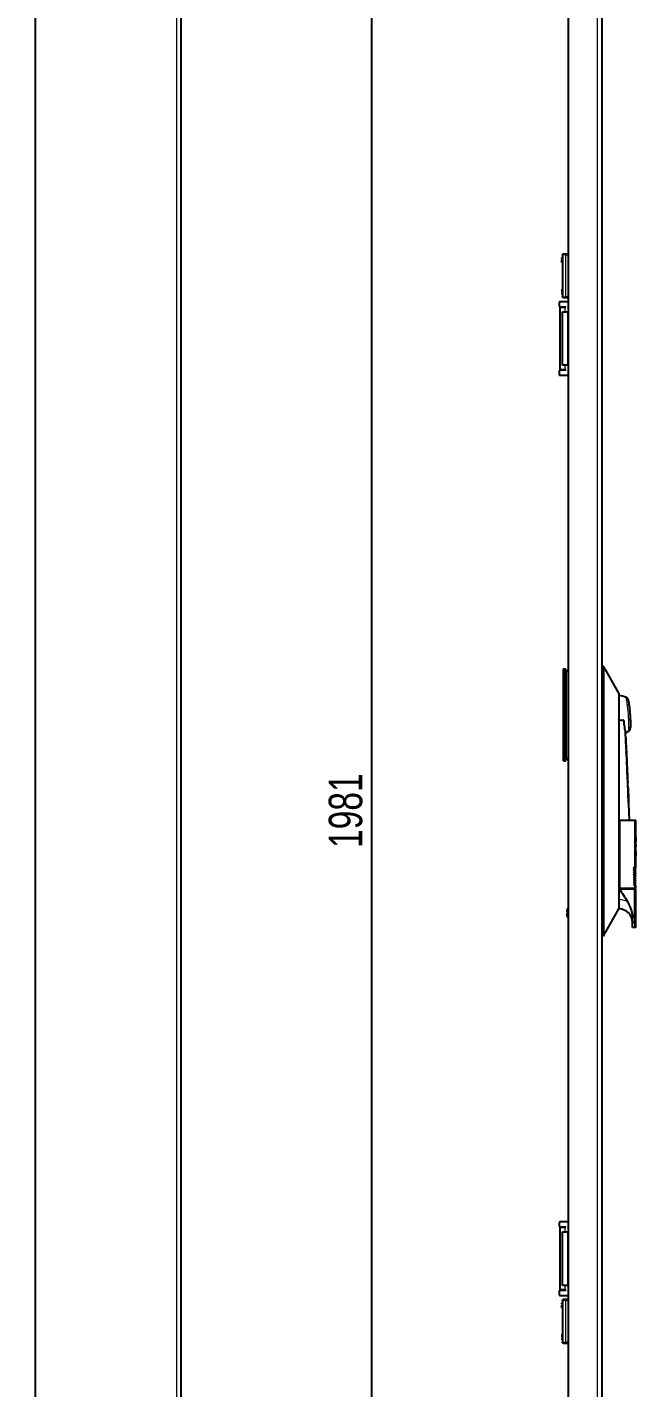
# Model space of a CAD drawing. Header units: millimetres. Extents: x -769 to 1797, y -1657 to 1017.
# Drawn here: x 174 to 537, y -609 to 204 of the extents above; entities that cross this region are included whole.
import ezdxf

# ---------------------------------------------------------------- set-up
doc = ezdxf.new("R2010")
doc.units = ezdxf.units.MM
doc.layers.add('FORMAT', color=7, linetype='Continuous')
doc.styles.add('SLDTEXTSTYLE0', font='TXT', dxfattribs={"width": 0.75})
doc.dimstyles.new('SLDDIMSTYLE0', dxfattribs={"dimtxt": 20, "dimasz": 10, "dimexe": 0, "dimexo": 0.0625, "dimgap": 5, "dimtad": 2, "dimdec": 1, "dimrnd": 1e-09, "dimzin": 12, "dimdsep": 46, "dimtxsty": 'SLDTEXTSTYLE0', "dimsah": 1, "dimcen": 0.09, "dimadec": 0, "dimazin": 3, "dimtfac": 1, "dimtofl": 0, "dimtmove": 0, "dimatfit": 3, "dimfxl": 0, "dimfrac": 2, "dimtolj": 1, "dimtzin": 12, "dimarcsym": 0})

# ---------------------------------------------------------------- blocks, each defined once
blk = doc.blocks.new('_D_3')
at = {"layer": 'FORMAT'}
for p, q in [((173.76, 733.49), (380.75, 733.49)), ((379.75, -1247.51), (379.75, 733.49)), ((173.76, -1247.51), (380.75, -1247.51))]:
    blk.add_line(p, q, dxfattribs=at)
for points in [[(379.75, 733.49), (378.21, 723.49), (381.29, 723.49)], [(379.75, -1247.51), (381.29, -1237.51), (378.21, -1237.51)]]:
    blk.add_solid(points, dxfattribs=at)
at = {"layer": 'FORMAT', "insert": (353.97, -286.56), "char_height": 20, "attachment_point": 1, "rotation": 90, "style": 'SLDTEXTSTYLE0'}
blk.add_mtext('1981', dxfattribs=at)

msp = doc.modelspace()

# ---------------------------------------------------------------- linework, layer by layer
at = {"color": 8, "linetype": 'Continuous', "lineweight": 18}
for p, q in [((263.15, -1331.91), (263.15, 817.89)), ((514.67, -1334.51), (514.67, 820.49)), ((495.67, 42.99), (495.67, 67.99)), ((495.67, 67.99), (497.27, 67.99)), ((497.27, 42.99), (495.67, 42.99)), ((495.22, 36.69), (495.22, 36.99)), ((495.22, 33.99), (495.22, 36.69)), ((496.77, 1.99), (496.77, 33.99)), ((495.22, -0.71), (495.22, 1.99)), ((495.22, -1.01), (495.22, -0.71)), ((494.37, -181.51), (495.27, -181.51)), ((495.27, -181.51), (495.27, -179.51)), ((495.27, -181.51), (495.67, -181.51)), ((495.27, -232.51), (495.27, -181.51)), ((497.27, -181.31), (495.67, -181.31)), ((518.27, -183.51), (517.27, -183.51)), ((494.37, -232.51), (495.27, -232.51)), ((495.27, -234.51), (495.27, -232.51)), ((495.27, -232.51), (495.67, -232.51)), ((495.67, -232.71), (497.27, -232.71)), ((532.46, -242.53), (532.45, -242.53)), ((532.5, -243.5), (532.49, -243.5)), ((527.48, -270.01), (527.48, -310.51)), ((536.83, -298.01), (537.48, -298.01)), ((527.48, -317.54), (527.27, -317.54)), ((527.48, -323.01), (527.48, -317.54)), ((535.48, -331.01), (536.83, -331.01)), ((518.27, -333.51), (517.27, -333.51)), ((495.22, -513.31), (495.22, -513.01)), ((495.22, -516.01), (495.22, -513.31)), ((496.77, -548.01), (496.77, -516.01)), ((495.22, -550.71), (495.22, -548.01)), ((495.22, -551.01), (495.22, -550.71)), ((495.67, -557.01), (497.27, -557.01)), ((495.67, -582.01), (495.67, -557.01)), ((497.27, -582.01), (495.67, -582.01))]:
    msp.add_line(p, q, dxfattribs=at)
at = {"color": 7, "linetype": 'Continuous', "lineweight": 25}
for p, q in [((265.75, -1334.51), (265.75, 820.49)), ((497.27, -1334.51), (497.27, 820.49)), ((517.27, 817.89), (517.27, -181.01)), ((178.75, -1242.51), (178.75, 728.49)), ((493.67, 67.99), (493.67, 42.99)), ((497.27, 68.49), (495.67, 68.49)), ((495.67, 42.49), (497.27, 42.49)), ((491.72, 39.49), (491.72, 37.49)), ((497.27, 39.99), (492.22, 39.99)), ((492.22, 36.99), (495.72, 36.99)), ((492.22, 36.99), (492.22, 36.69)), ((492.22, -0.71), (492.22, 36.69)), ((492.22, 36.69), (495.22, 36.69)), ((493.77, 33.99), (496.77, 33.99)), ((493.77, 1.99), (493.77, 33.99)), ((494.72, 36.99), (494.72, 36.69)), ((495.22, 36.69), (495.72, 36.69)), ((495.72, 36.69), (495.72, 36.99)), ((497.27, 33.99), (496.77, 33.99)), ((496.77, 1.99), (493.77, 1.99)), ((496.77, 1.99), (497.27, 1.99)), ((491.72, -1.51), (491.72, -3.51)), ((495.22, -0.71), (492.22, -0.71)), ((492.22, -0.71), (492.22, -1.01)), ((495.72, -1.01), (492.22, -1.01)), ((492.22, -4.01), (497.27, -4.01)), ((494.72, -0.71), (494.72, -1.01)), ((495.72, -0.71), (495.22, -0.71)), ((495.72, -1.01), (495.72, -0.71)), ((518.27, -178.01), (517.27, -178.01)), ((494.37, -181.51), (494.37, -179.51)), ((494.37, -179.51), (495.27, -179.51)), ((494.37, -232.51), (494.37, -181.51)), ((495.67, -179.91), (495.67, -181.51)), ((495.67, -180.31), (497.27, -180.31)), ((495.67, -181.51), (495.67, -232.51)), ((517.27, -181.01), (517.27, -183.51)), ((517.27, -183.51), (517.27, -333.51)), ((518.27, -183.51), (518.27, -333.51)), ((527.27, -194.01), (519.35, -179.92)), ((527.27, -194.01), (527.27, -199.48)), ((527.27, -199.48), (527.27, -207.01)), ((527.27, -207.01), (527.27, -310.01)), ((531.79, -226.68), (531.39, -217.49)), ((534.21, -215.07), (534.22, -214.88)), ((531.51, -220.71), (531.46, -220.33)), ((531.52, -220.71), (531.47, -220.33)), ((531.47, -220.33), (531.59, -223.49)), ((531.52, -221), (531.51, -220.71)), ((531.52, -220.71), (531.51, -220.71)), ((531.53, -221), (531.52, -220.71)), ((531.53, -221), (531.52, -221)), ((531.88, -228.77), (531.78, -226.68)), ((531.79, -226.69), (531.78, -226.69)), ((494.37, -234.51), (494.37, -232.51)), ((494.37, -234.51), (495.27, -234.51)), ((495.67, -232.51), (495.67, -234.11)), ((497.27, -233.71), (495.67, -233.71)), ((532.06, -232.67), (531.83, -228.88)), ((532.04, -232.28), (531.9, -229.18)), ((531.9, -230.57), (532.14, -234.56)), ((532.03, -232.28), (532.06, -232.67)), ((532.1, -233.93), (532.05, -232.67)), ((532.06, -232.67), (532.05, -232.67)), ((532.08, -234.56), (532.07, -234.56)), ((532.14, -234.56), (532.08, -234.56)), ((532.23, -236.79), (532.13, -234.56)), ((532.17, -236.79), (532.17, -236.78)), ((532.17, -236.79), (532.17, -236.79)), ((532.29, -238.05), (532.24, -236.79)), ((532.28, -238.06), (532.28, -238.05)), ((532.39, -240.51), (532.3, -238.37)), ((532.4, -240.51), (532.39, -240.51)), ((532.6, -245.06), (532.4, -240.48)), ((532.45, -242.53), (532.49, -243.5)), ((532.46, -242.53), (532.5, -243.5)), ((532.57, -245.06), (532.56, -245.06)), ((532.69, -247.42), (532.59, -245.06)), ((532.64, -247.42), (532.64, -247.42)), ((532.81, -249.89), (532.7, -247.42)), ((532.76, -249.13), (532.77, -249.13)), ((532.77, -249.13), (532.78, -249.13)), ((532.8, -249.65), (532.79, -249.51)), ((532.82, -250.06), (532.8, -249.77)), ((532.84, -251.36), (532.82, -251.36)), ((532.85, -251.36), (532.83, -251.36)), ((532.89, -251.82), (532.84, -250.58)), ((532.87, -252.15), (532.84, -251.36)), ((532.88, -252.15), (532.85, -251.36)), ((532.87, -251.33), (532.92, -252.43)), ((532.91, -252.14), (532.89, -251.82)), ((532.86, -252.15), (532.85, -252.15)), ((532.86, -252.15), (532.88, -252.15)), ((532.95, -253.03), (532.91, -252.24)), ((533, -254.27), (532.95, -253.03)), ((533.04, -255.07), (533.02, -254.8)), ((533.05, -255.32), (533.04, -255.19)), ((533.18, -258.39), (533.06, -255.72)), ((533.06, -255.79), (533.06, -255.79)), ((533.07, -255.79), (533.07, -255.79)), ((533.18, -259.86), (533.12, -258.41)), ((533.14, -258.39), (533.13, -258.39)), ((533.26, -260.51), (533.17, -258.39)), ((533.69, -270.01), (533.27, -260.5)), ((527.27, -270.01), (527.48, -270.01)), ((527.48, -270.01), (527.72, -270.01)), ((527.72, -270.01), (527.72, -310.51)), ((527.72, -270.01), (536.83, -270.01)), ((536.83, -270.01), (536.83, -298.01)), ((536.83, -270.01), (537.48, -270.01)), ((537.23, -275.01), (537.48, -275.01)), ((537.23, -275.01), (537.23, -284.77)), ((537.47, -276.96), (537.47, -275.01)), ((537.48, -275.01), (537.48, -270.01)), ((537.35, -276.96), (537.35, -282.81)), ((537.36, -276.96), (537.35, -276.96)), ((537.36, -282.81), (537.35, -282.81)), ((537.36, -276.96), (537.36, -282.81)), ((537.36, -276.96), (537.48, -276.96)), ((537.41, -282.81), (537.36, -282.81)), ((537.48, -277.93), (537.41, -277.93)), ((537.41, -277.93), (537.41, -282.81)), ((537.46, -279.89), (537.46, -282.81)), ((537.47, -279.89), (537.46, -279.89)), ((537.47, -282.81), (537.46, -282.81)), ((537.47, -279.89), (537.47, -277.93)), ((537.47, -279.89), (537.47, -282.81)), ((537.47, -279.89), (537.48, -279.89)), ((537.47, -284.77), (537.47, -282.81)), ((537.48, -282.81), (537.47, -282.81)), ((537.48, -277.93), (537.48, -276.96)), ((537.48, -282.81), (537.48, -279.89)), ((537.41, -284.77), (537.23, -284.77)), ((537.37, -288.57), (537.23, -288.57)), ((537.23, -288.57), (537.23, -291.54)), ((537.23, -291.54), (537.3, -291.54)), ((537.29, -289.06), (537.29, -289.86)), ((537.3, -289.06), (537.29, -289.06)), ((537.3, -289.86), (537.29, -289.86)), ((537.29, -290.36), (537.29, -291.54)), ((537.3, -290.36), (537.29, -290.36)), ((537.3, -289.06), (537.3, -289.86)), ((537.3, -289.06), (537.36, -289.06)), ((537.36, -289.86), (537.3, -289.86)), ((537.3, -290.36), (537.3, -291.54)), ((537.3, -290.36), (537.35, -290.36)), ((537.38, -291.54), (537.4, -291.54)), ((537.4, -290.1), (537.39, -290.1)), ((537.39, -291.54), (537.43, -291.54)), ((537.41, -284.77), (537.41, -287.7)), ((537.48, -287.7), (537.41, -287.7)), ((537.43, -289.4), (537.42, -289.4)), ((537.43, -290.75), (537.42, -290.75)), ((537.42, -291.1), (537.42, -291.12)), ((537.43, -291.1), (537.42, -291.1)), ((537.43, -291.12), (537.42, -291.12)), ((537.42, -291.45), (537.42, -291.54)), ((537.43, -291.45), (537.42, -291.45)), ((537.43, -291.1), (537.43, -291.12)), ((537.43, -291.45), (537.43, -291.54)), ((537.47, -288.57), (537.44, -291.54)), ((537.44, -291.54), (537.47, -291.54)), ((537.46, -284.77), (537.46, -285.74)), ((537.47, -284.77), (537.46, -284.77)), ((537.47, -285.74), (537.46, -285.74)), ((537.46, -290.43), (537.47, -289.17)), ((537.47, -290.43), (537.46, -290.43)), ((537.46, -291.54), (537.46, -290.93)), ((537.47, -290.93), (537.46, -290.93)), ((537.47, -284.77), (537.47, -285.74)), ((537.47, -284.77), (537.48, -284.77)), ((537.47, -287.7), (537.47, -285.74)), ((537.48, -285.74), (537.47, -285.74)), ((537.48, -288.57), (537.47, -288.57)), ((537.47, -290.43), (537.48, -289.17)), ((537.48, -289.17), (537.47, -289.17)), ((537.47, -290.93), (537.47, -290.11)), ((537.47, -290.43), (537.48, -290.43)), ((537.47, -290.93), (537.48, -290.93)), ((537.47, -291.54), (537.47, -290.93)), ((537.48, -285.74), (537.48, -284.77)), ((537.48, -288.57), (537.48, -287.7)), ((537.48, -289.2), (537.48, -288.57)), ((537.48, -289.17), (537.48, -290.43)), ((537.48, -298.01), (537.48, -290.93)), ((536.29, -298.11), (536.72, -298.11)), ((536.29, -299.51), (536.72, -299.51)), ((536.29, -300.91), (536.72, -300.91)), ((537.38, -298.11), (536.72, -298.11)), ((537.38, -299.51), (536.72, -299.51)), ((537.38, -300.91), (536.72, -300.91)), ((537.48, -299.41), (536.83, -299.41)), ((537.48, -300.81), (536.83, -300.81)), ((537.48, -299.41), (536.98, -298.11)), ((537.48, -300.81), (536.98, -299.51)), ((537.48, -302.21), (536.98, -300.91)), ((536.29, -302.31), (536.72, -302.31)), ((536.29, -303.71), (536.72, -303.71)), ((536.29, -305.11), (536.72, -305.11)), ((536.29, -306.51), (536.72, -306.51)), ((536.29, -307.91), (536.72, -307.91)), ((537.38, -302.31), (536.72, -302.31)), ((537.38, -303.71), (536.72, -303.71)), ((537.38, -305.11), (536.72, -305.11)), ((537.38, -306.51), (536.72, -306.51)), ((537.38, -307.91), (536.72, -307.91)), ((537.48, -302.21), (536.83, -302.21)), ((537.48, -303.61), (536.83, -303.61)), ((537.48, -305.01), (536.83, -305.01)), ((537.48, -306.41), (536.83, -306.41)), ((537.48, -307.81), (536.83, -307.81)), ((537.48, -303.61), (536.98, -302.31)), ((537.48, -305.01), (536.98, -303.71)), ((537.48, -306.41), (536.98, -305.11)), ((537.48, -307.81), (536.98, -306.51)), ((537.48, -309.21), (536.98, -307.91)), ((527.27, -310.01), (527.27, -311.01)), ((527.27, -310.51), (527.48, -310.51)), ((527.48, -311.01), (527.27, -311.01)), ((527.48, -310.51), (527.72, -310.51)), ((527.48, -311.01), (527.72, -311.01)), ((527.72, -310.51), (536.83, -310.51)), ((527.72, -311.01), (536.83, -311.01)), ((535.48, -311.01), (535.46, -310.51)), ((536.83, -309.21), (536.83, -310.51)), ((537.48, -309.21), (536.83, -309.21)), ((536.83, -310.51), (537.48, -310.51)), ((536.83, -331.01), (536.83, -311.01)), ((536.83, -311.01), (537.48, -311.01)), ((537.48, -310.51), (537.48, -309.21)), ((537.48, -334.01), (537.48, -311.01)), ((496.25, -324.73), (496.56, -324.81)), ((496.56, -323.36), (496.56, -323.44)), ((496.56, -324.81), (496.56, -325.9)), ((519.35, -337.09), (527.27, -323.01)), ((527.27, -317.54), (527.27, -323.01)), ((527.27, -323.01), (527.48, -323.01)), ((496.56, -325.9), (496.25, -325.99)), ((496.56, -327.28), (496.56, -327.35)), ((535.48, -331.01), (535.48, -327.92)), ((517.27, -333.51), (517.27, -336)), ((517.27, -336), (517.27, -1331.91)), ((518.27, -339.01), (517.27, -339.01)), ((537.2, -334.01), (535.48, -334.01)), ((537.48, -334.01), (537.2, -334.01)), ((491.72, -510.51), (491.72, -512.51)), ((497.27, -510.01), (492.22, -510.01)), ((492.22, -513.01), (495.72, -513.01)), ((492.22, -513.01), (492.22, -513.31)), ((492.22, -550.71), (492.22, -513.31)), ((492.22, -513.31), (495.22, -513.31)), ((493.77, -516.01), (496.77, -516.01)), ((493.77, -548.01), (493.77, -516.01)), ((494.72, -513.01), (494.72, -513.31)), ((495.22, -513.31), (495.72, -513.31)), ((495.72, -513.31), (495.72, -513.01)), ((497.27, -516.01), (496.77, -516.01)), ((491.72, -551.51), (491.72, -553.51)), ((495.22, -550.71), (492.22, -550.71)), ((492.22, -550.71), (492.22, -551.01)), ((495.72, -551.01), (492.22, -551.01)), ((496.77, -548.01), (493.77, -548.01)), ((494.72, -550.71), (494.72, -551.01)), ((495.72, -550.71), (495.22, -550.71)), ((495.72, -551.01), (495.72, -550.71)), ((496.77, -548.01), (497.27, -548.01)), ((492.22, -554.01), (497.27, -554.01)), ((493.67, -557.01), (493.67, -582.01)), ((497.27, -556.51), (495.67, -556.51)), ((495.67, -582.51), (497.27, -582.51))]:
    msp.add_line(p, q, dxfattribs=at)
at = {"color": 7, "linetype": 'Continuous', "lineweight": 25, "flags": 128}
for points in [[(531.83, -228.88), (531.87, -229.83), (531.9, -230.57)], [(532.08, -234.56), (532.13, -235.81), (532.17, -236.79)], [(532.45, -243.19), (532.56, -245.56), (532.64, -247.42)], [(532.49, -243.5), (532.53, -244.37), (532.56, -245.06)], [(532.5, -243.5), (532.54, -244.37), (532.57, -245.06)], [(532.84, -252.01), (533.03, -256.4), (533.18, -259.86)], [(533.13, -258.39), (532.97, -254.9), (532.85, -252.15)], [(533.14, -258.39), (532.98, -254.9), (532.86, -252.15)], [(537.39, -290.84), (537.39, -291.02), (537.39, -291.16)], [(537.42, -291.1), (537.42, -290.9), (537.42, -290.75)], [(537.43, -291.1), (537.43, -290.9), (537.43, -290.75)]]:
    msp.add_lwpolyline(points, dxfattribs=at)
at = {"color": 7, "linetype": 'Continuous', "lineweight": 25}
for centre, radius, start, end in [((492.22, 39.49), 0.5, 90, 180), ((492.22, 37.49), 0.5, 180, 270), ((492.22, -1.51), 0.5, 90, 180), ((492.22, -3.51), 0.5, 180, 270), ((495.27, -179.91), 0.4, 0, 90), ((527.27, -207.01), 11.4, 66.37549, 90), ((527.27, -207.01), 11.4, 291.36213, 301.71629), ((495.27, -234.11), 0.4, 270, 0), ((537.38, -298.01), 0.1, 270, 0), ((537.38, -299.41), 0.1, 270, 0), ((537.38, -300.81), 0.1, 270, 0), ((537.38, -302.21), 0.1, 270, 0), ((537.38, -303.61), 0.1, 270, 0), ((537.38, -305.01), 0.1, 270, 0), ((537.38, -306.41), 0.1, 270, 0), ((537.38, -307.81), 0.1, 270, 0), ((501.66, -325.35), 5.45, 159.42245, 173.41237), ((501.52, -325.36), 5.35, 142.60007, 158.09132), ((527.48, -331.01), 8, 0, 90), ((501.66, -325.36), 5.45, 186.58763, 200.57755), ((501.52, -325.36), 5.35, 201.90868, 217.39993), ((492.22, -510.51), 0.5, 90, 180), ((492.22, -512.51), 0.5, 180, 270), ((492.22, -551.51), 0.5, 90, 180), ((492.22, -553.51), 0.5, 180, 270)]:
    msp.add_arc(centre, radius, start, end, dxfattribs=at)
at = {"color": 8, "linetype": 'Continuous', "lineweight": 18}
msp.add_arc((527.63, -329.6), 12.07, 66.28954, 90.71323, dxfattribs=at)
at = {"color": 7, "linetype": 'Continuous', "lineweight": 25}
for points, knots in [([(493.37, 66), (493.37, 66.05), (493.37, 66.14), (493.37, 66.22), (493.37, 66.31), (493.37, 66.44), (493.37, 66.47), (493.37, 66.49)], [0, 0, 0, 0, 0.1246927, 0.1871822, 0.2497734, 0.5000394, 1, 1, 1, 1]), ([(493.37, 65.79), (493.37, 65.79), (493.37, 65.79), (493.37, 65.8), (493.37, 65.82), (493.37, 65.84), (493.37, 65.88), (493.37, 65.92), (493.37, 65.96), (493.37, 65.98), (493.37, 66)], [0, 0, 0, 0, 0.128825, 0.180169, 0.243397, 0.36986, 0.499864, 0.749649, 0.843476, 1, 1, 1, 1]), ([(493.37, 64.28), (493.37, 64.36), (493.37, 64.51), (493.37, 64.73), (493.37, 64.91), (493.37, 65.08), (493.37, 65.18), (493.37, 65.19), (493.37, 65.2)], [0, 0, 0, 0, 0.125049, 0.249886, 0.370856, 0.49982, 0.749609, 1, 1, 1, 1]), ([(493.37, 63.43), (493.37, 63.44), (493.37, 63.45), (493.37, 63.54), (493.37, 63.64), (493.37, 63.77), (493.37, 63.97), (493.37, 64.16), (493.37, 64.28)], [0, 0, 0, 0, 0.25007, 0.379181, 0.500499, 0.62417, 0.750842, 1, 1, 1, 1]), ([(493.37, 47.55), (493.37, 47.55), (493.37, 47.53), (493.37, 47.45), (493.37, 47.35), (493.37, 47.22), (493.37, 47.01), (493.37, 46.83), (493.37, 46.71)], [0, 0, 0, 0, 0.25007, 0.379559, 0.500499, 0.624556, 0.750843, 1, 1, 1, 1]), ([(493.37, 46.71), (493.37, 46.67), (493.37, 46.59), (493.37, 46.44), (493.37, 46.25), (493.37, 46.08), (493.37, 45.91), (493.37, 45.8), (493.37, 45.79), (493.37, 45.79)], [0, 0, 0, 0, 0.0626366, 0.1252782, 0.2500723, 0.3748405, 0.4999941, 0.7496958, 1, 1, 1, 1]), ([(493.37, 45.2), (493.37, 45.2), (493.37, 45.2), (493.37, 45.19), (493.37, 45.17), (493.37, 45.15), (493.37, 45.09), (493.37, 45.03), (493.37, 44.99)], [0, 0, 0, 0, 0.13107, 0.182437, 0.243796, 0.371388, 0.500442, 1, 1, 1, 1]), ([(493.37, 44.99), (493.37, 44.96), (493.37, 44.91), (493.37, 44.83), (493.37, 44.76), (493.37, 44.67), (493.37, 44.54), (493.37, 44.51), (493.37, 44.49)], [0, 0, 0, 0, 0.062686, 0.125173, 0.187628, 0.250185, 0.500314, 1, 1, 1, 1]), ([(518.27, -178.01), (518.27, -178.07), (518.27, -178.19), (518.27, -179.14), (518.27, -180.53), (518.27, -182.08), (518.27, -183.1), (518.27, -183.51)], [0, 0, 0, 0, 0.214694, 0.429388, 0.644082, 0.858775, 1, 1, 1, 1]), ([(519.35, -179.93), (519.16, -179.62), (518.8, -179.04), (518.45, -178.34), (518.28, -178)], [0, 0, 0, 0, 0.525323, 1, 1, 1, 1]), ([(532.9, -197.77), (532.88, -197.71), (532.82, -197.53), (532.64, -197.22), (532.33, -196.85), (532.02, -196.67), (531.85, -196.58)], [0, 0, 0, 0, 0.124152, 0.341643, 0.649974, 1, 1, 1, 1]), ([(532.98, -198.11), (532.97, -198.08), (532.96, -197.99), (533.05, -198.5), (533.25, -199.68), (533.59, -201.91), (533.9, -204.67), (534.14, -207.62), (534.25, -210.4), (534.27, -212.72), (534.24, -214.35), (534.21, -215.01), (534.21, -215.06), (534.21, -215.07)], [0, 0, 0, 0, 0.030403, 0.098769, 0.206023, 0.316924, 0.429796, 0.54227, 0.652144, 0.75822, 0.860909, 0.962167, 1, 1, 1, 1]), ([(531.37, -217.49), (531.37, -217.5), (531.38, -217.52), (531.13, -216.16), (530.81, -213.96), (530.52, -211.89), (530.45, -210.67), (530.21, -210.29), (530.14, -210.25), (530.08, -210.22), (529.95, -210.24), (529.51, -210.31), (528.58, -210.34), (527.77, -210.13), (527.29, -210.01)], [0, 0, 0, 0, 0.142012, 0.367407, 0.591524, 0.739403, 0.813293, 0.820175, 0.825597, 0.829287, 0.833027, 0.848744, 0.911869, 1, 1, 1, 1]), ([(533.27, -216.68), (533.35, -216.63), (533.57, -216.51), (533.82, -216.21), (534.03, -215.87), (534.13, -215.59), (534.17, -215.43), (534.18, -215.37)], [0, 0, 0, 0, 0.1747015, 0.4583416, 0.6963812, 0.8885007, 1, 1, 1, 1]), ([(531.62, -223.43), (531.6, -222.99), (531.56, -222.12), (531.54, -221.37), (531.53, -221)], [0, 0, 0, 0, 0.500963, 1, 1, 1, 1]), ([(531.59, -223.49), (531.62, -224.08), (531.67, -225.26), (531.76, -226.97), (531.84, -228.28), (531.89, -228.93), (531.9, -229.16), (531.9, -229.18), (531.9, -229.2)], [0, 0, 0, 0, 0.250282, 0.499393, 0.748791, 0.874699, 0.937286, 1, 1, 1, 1]), ([(531.79, -226.69), (531.79, -226.67), (531.79, -226.64), (531.78, -226.38), (531.75, -226.03), (531.72, -225.44), (531.67, -224.56), (531.63, -223.81), (531.62, -223.43)], [0, 0, 0, 0, 0.124416, 0.248357, 0.373982, 0.500169, 0.7494, 1, 1, 1, 1]), ([(532.29, -238.08), (532.29, -238.04), (532.29, -237.96), (532.29, -238.29), (532.3, -238.88), (532.32, -239.4), (532.32, -239.66)], [0, 0, 0, 0, 0.248736, 0.498686, 0.748107, 1, 1, 1, 1]), ([(532.32, -239.66), (532.33, -239.93), (532.35, -240.48), (532.39, -241.68), (532.43, -242.59), (532.45, -243.19)], [0, 0, 0, 0, 0.249362, 0.499672, 1, 1, 1, 1]), ([(532.39, -240.51), (532.39, -240.52), (532.39, -240.53), (532.39, -240.71), (532.39, -240.95), (532.4, -241.31), (532.42, -241.83), (532.44, -242.25), (532.45, -242.53)], [0, 0, 0, 0, 0.249432, 0.37514, 0.499356, 0.623458, 0.749245, 1, 1, 1, 1]), ([(532.4, -240.51), (532.4, -240.52), (532.4, -240.53), (532.4, -240.71), (532.4, -240.95), (532.41, -241.31), (532.43, -241.83), (532.45, -242.25), (532.46, -242.53)], [0, 0, 0, 0, 0.249432, 0.37514, 0.499356, 0.623458, 0.749245, 1, 1, 1, 1]), ([(532.79, -249.51), (532.79, -249.57), (532.8, -249.7), (532.81, -250.11), (532.83, -250.74), (532.86, -251.57), (532.89, -252.14), (532.9, -252.43)], [0, 0, 0, 0, 0.1246, 0.248977, 0.500405, 0.749333, 1, 1, 1, 1]), ([(532.91, -252.43), (532.89, -251.91), (532.86, -251.13), (532.82, -250.17), (532.81, -249.83), (532.8, -249.65)], [0, 0, 0, 0, 0.4989654, 0.749922, 1, 1, 1, 1]), ([(532.92, -252.43), (532.9, -252), (532.87, -251.37), (532.84, -250.57), (532.82, -250.23), (532.82, -250.06)], [0, 0, 0, 0, 0.50146, 0.750257, 1, 1, 1, 1]), ([(532.83, -251.36), (532.83, -251.37), (532.83, -251.39), (532.83, -251.54), (532.83, -251.72), (532.83, -251.88), (532.84, -251.97), (532.84, -252.01)], [0, 0, 0, 0, 0.249445, 0.498999, 0.74851, 0.873859, 1, 1, 1, 1]), ([(532.9, -252.43), (532.91, -252.71), (532.94, -253.27), (532.98, -254.09), (533.01, -254.71), (533.04, -255.13), (533.04, -255.26), (533.05, -255.32)], [0, 0, 0, 0, 0.2487307, 0.4973773, 0.750528, 0.8752331, 1, 1, 1, 1]), ([(533.04, -255.19), (533.03, -255.02), (533.02, -254.67), (532.97, -253.72), (532.93, -252.94), (532.91, -252.43)], [0, 0, 0, 0, 0.249575, 0.500842, 1, 1, 1, 1]), ([(532.92, -252.43), (532.94, -252.81), (532.96, -253.23), (532.97, -253.6), (532.97, -253.63)], [0, 0, 0, 0, 0.913341, 1, 1, 1, 1]), ([(533.02, -254.8), (533.02, -254.63), (533, -254.28), (532.97, -253.48), (532.94, -252.85), (532.92, -252.43)], [0, 0, 0, 0, 0.250895, 0.500775, 1, 1, 1, 1]), ([(533.05, -255.36), (533.05, -255.43), (533.06, -255.61), (533.06, -255.72), (533.07, -255.79)], [0, 0, 0, 0, 0.3349706, 1, 1, 1, 1]), ([(533.18, -259.86), (533.18, -259.9), (533.19, -259.98), (533.2, -260.15), (533.21, -260.33), (533.22, -260.48), (533.23, -260.5), (533.23, -260.51)], [0, 0, 0, 0, 0.125388, 0.250591, 0.500192, 0.749805, 1, 1, 1, 1]), ([(537.35, -290.36), (537.36, -290.36), (537.37, -290.36), (537.38, -290.42), (537.38, -290.49), (537.39, -290.59), (537.39, -290.71), (537.39, -290.8), (537.39, -290.84)], [0, 0, 0, 0, 0.362307, 0.499762, 0.603895, 0.707751, 0.888159, 1, 1, 1, 1]), ([(537.42, -289.4), (537.42, -289.33), (537.42, -289.17), (537.42, -288.96), (537.41, -288.8), (537.39, -288.59), (537.37, -288.58), (537.36, -288.57)], [0, 0, 0, 0, 0.125885, 0.250002, 0.375256, 0.501237, 1, 1, 1, 1]), ([(537.36, -289.06), (537.37, -289.07), (537.38, -289.08), (537.39, -289.18), (537.39, -289.27), (537.39, -289.37), (537.39, -289.43), (537.39, -289.46)], [0, 0, 0, 0, 0.464779, 0.639498, 0.766783, 0.894486, 1, 1, 1, 1]), ([(537.39, -289.46), (537.39, -289.51), (537.39, -289.58), (537.39, -289.69), (537.39, -289.77), (537.38, -289.85), (537.37, -289.86), (537.36, -289.86)], [0, 0, 0, 0, 0.144848, 0.259554, 0.374146, 0.548842, 1, 1, 1, 1]), ([(537.43, -289.4), (537.43, -289.31), (537.43, -289.15), (537.42, -288.94), (537.42, -288.77), (537.4, -288.59), (537.38, -288.58), (537.37, -288.57)], [0, 0, 0, 0, 0.149141, 0.264134, 0.378852, 0.560232, 1, 1, 1, 1]), ([(537.39, -290.1), (537.4, -290.08), (537.41, -290.03), (537.41, -289.91), (537.42, -289.77), (537.42, -289.62), (537.42, -289.49), (537.42, -289.4)], [0, 0, 0, 0, 0.249783, 0.499064, 0.624235, 0.749653, 1, 1, 1, 1]), ([(537.42, -290.75), (537.42, -290.67), (537.41, -290.55), (537.41, -290.41), (537.41, -290.31), (537.41, -290.23), (537.4, -290.15), (537.4, -290.12), (537.39, -290.1)], [0, 0, 0, 0, 0.250367, 0.375745, 0.500635, 0.625633, 0.750126, 1, 1, 1, 1]), ([(537.39, -291.16), (537.39, -291.19), (537.39, -291.26), (537.39, -291.38), (537.39, -291.48), (537.39, -291.53), (537.39, -291.54)], [0, 0, 0, 0, 0.2561394, 0.5126978, 0.9190221, 1, 1, 1, 1]), ([(537.4, -290.1), (537.41, -290.07), (537.42, -290.02), (537.42, -289.84), (537.43, -289.65), (537.43, -289.5), (537.43, -289.42), (537.43, -289.4)], [0, 0, 0, 0, 0.331473, 0.546481, 0.762526, 0.960277, 1, 1, 1, 1]), ([(537.43, -290.75), (537.43, -290.64), (537.42, -290.48), (537.42, -290.29), (537.41, -290.17), (537.41, -290.12), (537.4, -290.1)], [0, 0, 0, 0, 0.336422, 0.52346, 0.710673, 1, 1, 1, 1]), ([(537.42, -291.45), (537.42, -291.44), (537.42, -291.43), (537.42, -291.38), (537.42, -291.28), (537.42, -291.18), (537.42, -291.12)], [0, 0, 0, 0, 0.1253633, 0.2500316, 0.4996752, 1, 1, 1, 1]), ([(537.43, -291.45), (537.43, -291.43), (537.43, -291.41), (537.43, -291.33), (537.43, -291.23), (537.43, -291.15), (537.43, -291.12)], [0, 0, 0, 0, 0.20263, 0.420406, 0.728008, 1, 1, 1, 1]), ([(536.82, -299.41), (536.73, -299.19), (536.6, -298.87), (536.42, -298.43), (536.33, -298.21), (536.29, -298.11)], [0, 0, 0, 0, 0.499993, 0.749996, 1, 1, 1, 1]), ([(536.82, -300.81), (536.73, -300.59), (536.6, -300.27), (536.42, -299.83), (536.33, -299.61), (536.29, -299.51)], [0, 0, 0, 0, 0.499993, 0.749996, 1, 1, 1, 1]), ([(536.82, -302.21), (536.73, -301.99), (536.6, -301.67), (536.42, -301.23), (536.33, -301.01), (536.29, -300.91)], [0, 0, 0, 0, 0.499993, 0.749996, 1, 1, 1, 1]), ([(536.72, -298.11), (536.73, -298.1), (536.76, -298.1), (536.8, -298.08), (536.82, -298.05), (536.82, -298.02), (536.83, -298.01), (536.83, -298.01)], [0, 0, 0, 0, 0.295691, 0.568687, 0.759853, 0.951912, 1, 1, 1, 1]), ([(536.72, -299.51), (536.73, -299.5), (536.76, -299.5), (536.8, -299.48), (536.82, -299.45), (536.82, -299.42), (536.83, -299.41), (536.83, -299.41)], [0, 0, 0, 0, 0.295691, 0.568687, 0.759853, 0.951912, 1, 1, 1, 1]), ([(536.72, -300.91), (536.73, -300.9), (536.76, -300.9), (536.8, -300.88), (536.82, -300.85), (536.82, -300.82), (536.83, -300.81), (536.83, -300.81)], [0, 0, 0, 0, 0.2956914, 0.5686867, 0.7598531, 0.9519121, 1, 1, 1, 1]), ([(536.82, -303.61), (536.73, -303.39), (536.6, -303.07), (536.42, -302.63), (536.33, -302.41), (536.29, -302.31)], [0, 0, 0, 0, 0.499993, 0.749996, 1, 1, 1, 1]), ([(536.82, -305.01), (536.73, -304.79), (536.6, -304.47), (536.42, -304.03), (536.33, -303.81), (536.29, -303.71)], [0, 0, 0, 0, 0.4999933, 0.7499958, 1, 1, 1, 1]), ([(536.82, -306.41), (536.73, -306.19), (536.6, -305.87), (536.42, -305.43), (536.33, -305.21), (536.29, -305.11)], [0, 0, 0, 0, 0.499993, 0.749996, 1, 1, 1, 1]), ([(536.82, -307.81), (536.73, -307.59), (536.6, -307.27), (536.42, -306.83), (536.33, -306.61), (536.29, -306.51)], [0, 0, 0, 0, 0.499993, 0.749996, 1, 1, 1, 1]), ([(536.82, -309.21), (536.73, -308.99), (536.6, -308.67), (536.42, -308.23), (536.33, -308.01), (536.29, -307.91)], [0, 0, 0, 0, 0.499993, 0.749996, 1, 1, 1, 1]), ([(536.72, -302.31), (536.73, -302.3), (536.76, -302.3), (536.8, -302.28), (536.82, -302.25), (536.82, -302.22), (536.83, -302.21), (536.83, -302.21)], [0, 0, 0, 0, 0.2956914, 0.5686867, 0.7598531, 0.9519121, 1, 1, 1, 1]), ([(536.72, -303.71), (536.73, -303.7), (536.76, -303.7), (536.8, -303.68), (536.82, -303.65), (536.82, -303.62), (536.83, -303.61), (536.83, -303.61)], [0, 0, 0, 0, 0.295691, 0.568687, 0.759853, 0.951912, 1, 1, 1, 1]), ([(536.72, -305.11), (536.73, -305.1), (536.76, -305.1), (536.8, -305.08), (536.82, -305.05), (536.82, -305.02), (536.83, -305.01), (536.83, -305.01)], [0, 0, 0, 0, 0.295691, 0.568687, 0.759853, 0.951912, 1, 1, 1, 1]), ([(536.72, -306.51), (536.73, -306.5), (536.76, -306.5), (536.8, -306.48), (536.82, -306.45), (536.82, -306.42), (536.83, -306.41), (536.83, -306.41)], [0, 0, 0, 0, 0.295691, 0.568687, 0.759853, 0.951912, 1, 1, 1, 1]), ([(536.72, -307.91), (536.73, -307.9), (536.76, -307.9), (536.8, -307.88), (536.82, -307.85), (536.82, -307.82), (536.83, -307.81), (536.83, -307.81)], [0, 0, 0, 0, 0.295691, 0.568687, 0.759853, 0.951912, 1, 1, 1, 1]), ([(527.27, -311.01), (527.27, -312.14), (527.27, -314.48), (527.27, -316.49), (527.27, -317.54)], [0, 0, 0, 0, 0.484389, 1, 1, 1, 1]), ([(527.72, -311.01), (528.54, -312.25), (530.19, -314.74), (531.72, -317.28), (532.48, -318.55)], [0, 0, 0, 0, 0.499713, 1, 1, 1, 1]), ([(532.48, -318.55), (533.09, -319.72), (534.33, -322.1), (535.34, -325.3), (535.45, -327.29), (535.48, -327.92)], [0, 0, 0, 0, 0.401015, 0.812371, 1, 1, 1, 1]), ([(535.48, -334.01), (535.48, -333.97), (535.48, -333.89), (535.48, -333.29), (535.48, -332.42), (535.48, -331.6), (535.48, -331.13), (535.48, -331.01)], [0, 0, 0, 0, 0.244194, 0.488981, 0.716656, 0.923156, 1, 1, 1, 1]), ([(536.83, -331.01), (536.83, -331.3), (536.84, -331.89), (536.9, -332.69), (536.98, -333.36), (537.08, -333.85), (537.16, -334), (537.2, -334.01), (537.2, -334.01)], [0, 0, 0, 0, 0.169896, 0.33938, 0.519039, 0.726848, 0.970472, 1, 1, 1, 1]), ([(518.27, -333.51), (518.27, -334.12), (518.27, -335.36), (518.27, -337.01), (518.27, -338.25), (518.27, -338.91), (518.27, -338.98), (518.27, -339.01)], [0, 0, 0, 0, 0.21469, 0.42938, 0.644073, 0.858767, 1, 1, 1, 1]), ([(518.28, -339.01), (518.45, -338.68), (518.8, -337.98), (519.16, -337.4), (519.35, -337.09)], [0, 0, 0, 0, 0.47459, 1, 1, 1, 1]), ([(493.37, -559), (493.37, -558.95), (493.37, -558.86), (493.37, -558.78), (493.37, -558.69), (493.37, -558.56), (493.37, -558.53), (493.37, -558.51)], [0, 0, 0, 0, 0.1246927, 0.1871822, 0.2497734, 0.5000394, 1, 1, 1, 1]), ([(493.37, -559.21), (493.37, -559.21), (493.37, -559.21), (493.37, -559.2), (493.37, -559.18), (493.37, -559.16), (493.37, -559.12), (493.37, -559.08), (493.37, -559.04), (493.37, -559.02), (493.37, -559)], [0, 0, 0, 0, 0.128825, 0.180169, 0.243397, 0.36986, 0.499864, 0.749649, 0.843476, 1, 1, 1, 1]), ([(493.37, -560.72), (493.37, -560.64), (493.37, -560.49), (493.37, -560.27), (493.37, -560.09), (493.37, -559.92), (493.37, -559.82), (493.37, -559.81), (493.37, -559.8)], [0, 0, 0, 0, 0.125049, 0.249886, 0.370856, 0.49982, 0.749609, 1, 1, 1, 1]), ([(493.37, -561.57), (493.37, -561.56), (493.37, -561.55), (493.37, -561.46), (493.37, -561.36), (493.37, -561.23), (493.37, -561.03), (493.37, -560.84), (493.37, -560.72)], [0, 0, 0, 0, 0.25007, 0.379181, 0.500499, 0.62417, 0.750842, 1, 1, 1, 1]), ([(493.37, -577.45), (493.37, -577.45), (493.37, -577.47), (493.37, -577.55), (493.37, -577.65), (493.37, -577.78), (493.37, -577.99), (493.37, -578.17), (493.37, -578.29)], [0, 0, 0, 0, 0.25007, 0.379559, 0.500499, 0.624556, 0.750843, 1, 1, 1, 1]), ([(493.37, -578.29), (493.37, -578.33), (493.37, -578.41), (493.37, -578.56), (493.37, -578.75), (493.37, -578.92), (493.37, -579.09), (493.37, -579.2), (493.37, -579.21), (493.37, -579.21)], [0, 0, 0, 0, 0.0626366, 0.1252782, 0.2500723, 0.3748405, 0.4999941, 0.7496958, 1, 1, 1, 1]), ([(493.37, -579.8), (493.37, -579.8), (493.37, -579.8), (493.37, -579.81), (493.37, -579.83), (493.37, -579.85), (493.37, -579.91), (493.37, -579.97), (493.37, -580.01)], [0, 0, 0, 0, 0.13107, 0.182437, 0.243796, 0.371388, 0.500442, 1, 1, 1, 1]), ([(493.37, -580.01), (493.37, -580.04), (493.37, -580.09), (493.37, -580.17), (493.37, -580.24), (493.37, -580.33), (493.37, -580.46), (493.37, -580.49), (493.37, -580.51)], [0, 0, 0, 0, 0.062686, 0.125173, 0.187628, 0.250185, 0.500314, 1, 1, 1, 1])]:
    msp.add_open_spline(points, degree=3, knots=knots, dxfattribs=at)
for points in [[(493.67, 67.99), (493.68, 68.06), (493.69, 68.19), (493.81, 68.36), (493.98, 68.47), (494.11, 68.49), (494.17, 68.49)], [(495.67, 68.49), (495.48, 68.49), (495.08, 68.49), (494.59, 68.49), (494.24, 68.49), (494.19, 68.49), (494.17, 68.49)], [(494.17, 42.49), (494.11, 42.5), (493.98, 42.52), (493.81, 42.63), (493.69, 42.8), (493.68, 42.93), (493.67, 42.99)], [(494.17, 42.49), (494.19, 42.49), (494.24, 42.49), (494.59, 42.49), (495.08, 42.49), (495.48, 42.49), (495.67, 42.49)], [(493.67, -557.01), (493.68, -556.94), (493.69, -556.81), (493.81, -556.64), (493.98, -556.53), (494.11, -556.51), (494.17, -556.51)], [(495.67, -556.51), (495.48, -556.51), (495.08, -556.51), (494.59, -556.51), (494.24, -556.51), (494.19, -556.51), (494.17, -556.51)], [(494.17, -582.51), (494.11, -582.5), (493.98, -582.48), (493.81, -582.37), (493.69, -582.2), (493.68, -582.07), (493.67, -582.01)], [(494.17, -582.51), (494.19, -582.51), (494.24, -582.51), (494.59, -582.51), (495.08, -582.51), (495.48, -582.51), (495.67, -582.51)]]:
    msp.add_open_spline(points, degree=3, dxfattribs=at)
at = {"color": 8, "linetype": 'Continuous', "lineweight": 18}
for points in [[(495.67, 67.99), (495.41, 67.99), (494.89, 67.99), (494.23, 67.99), (493.76, 67.99), (493.7, 67.99), (493.67, 67.99)], [(495.67, 68.49), (495.67, 68.49), (495.67, 68.47), (495.67, 68.36), (495.67, 68.19), (495.67, 68.06), (495.67, 67.99)], [(493.67, 42.99), (493.7, 42.99), (493.76, 42.99), (494.23, 42.99), (494.89, 42.99), (495.41, 42.99), (495.67, 42.99)], [(495.67, 42.99), (495.67, 42.93), (495.67, 42.8), (495.67, 42.63), (495.67, 42.52), (495.67, 42.5), (495.67, 42.49)], [(495.67, -557.01), (495.41, -557.01), (494.89, -557.01), (494.23, -557.01), (493.76, -557.01), (493.7, -557.01), (493.67, -557.01)], [(495.67, -556.51), (495.67, -556.51), (495.67, -556.53), (495.67, -556.64), (495.67, -556.81), (495.67, -556.94), (495.67, -557.01)], [(493.67, -582.01), (493.7, -582.01), (493.76, -582.01), (494.23, -582.01), (494.89, -582.01), (495.41, -582.01), (495.67, -582.01)], [(495.67, -582.01), (495.67, -582.07), (495.67, -582.2), (495.67, -582.37), (495.67, -582.48), (495.67, -582.5), (495.67, -582.51)]]:
    msp.add_open_spline(points, degree=3, dxfattribs=at)
for points, knots in [([(533.27, -216.7), (533.27, -216.69), (533.27, -216.63), (533.29, -215.86), (533.33, -213.93), (533.31, -211.19), (533.17, -207.89), (532.9, -204.4), (532.52, -201.13), (532.13, -198.5), (531.89, -197.1), (531.78, -196.51), (531.8, -196.62), (531.8, -196.65)], [0, 0, 0, 0, 0.038287, 0.14055, 0.24357, 0.349125, 0.457771, 0.568766, 0.680522, 0.791151, 0.899049, 0.96816, 1, 1, 1, 1]), ([(527.48, -317.54), (527.48, -317.54), (527.48, -317.45), (527.48, -316.86), (527.48, -315.7), (527.48, -314), (527.48, -312.42), (527.48, -311.41), (527.48, -311.01)], [0, 0, 0, 0, 0.000009, 0.046134, 0.306129, 0.566528, 0.826701, 1, 1, 1, 1])]:
    msp.add_open_spline(points, degree=3, knots=knots, dxfattribs=at)

# ---------------------------------------------------------------- dimensions: what is measured, and where the dimension line sits
at = {"layer": 'FORMAT'}
dim = msp.add_linear_dim(base=(379.75, 733.49), p1=(173.75, -1247.51), p2=(173.75, 733.49), angle=90, dimstyle='SLDDIMSTYLE0', dxfattribs=at)
dim.commit()
dim.dimension.update_dxf_attribs({"geometry": '_D_3', "text_midpoint": (379.75, -257.01), "dimtype": 160})

doc.saveas('drawing.dxf')
